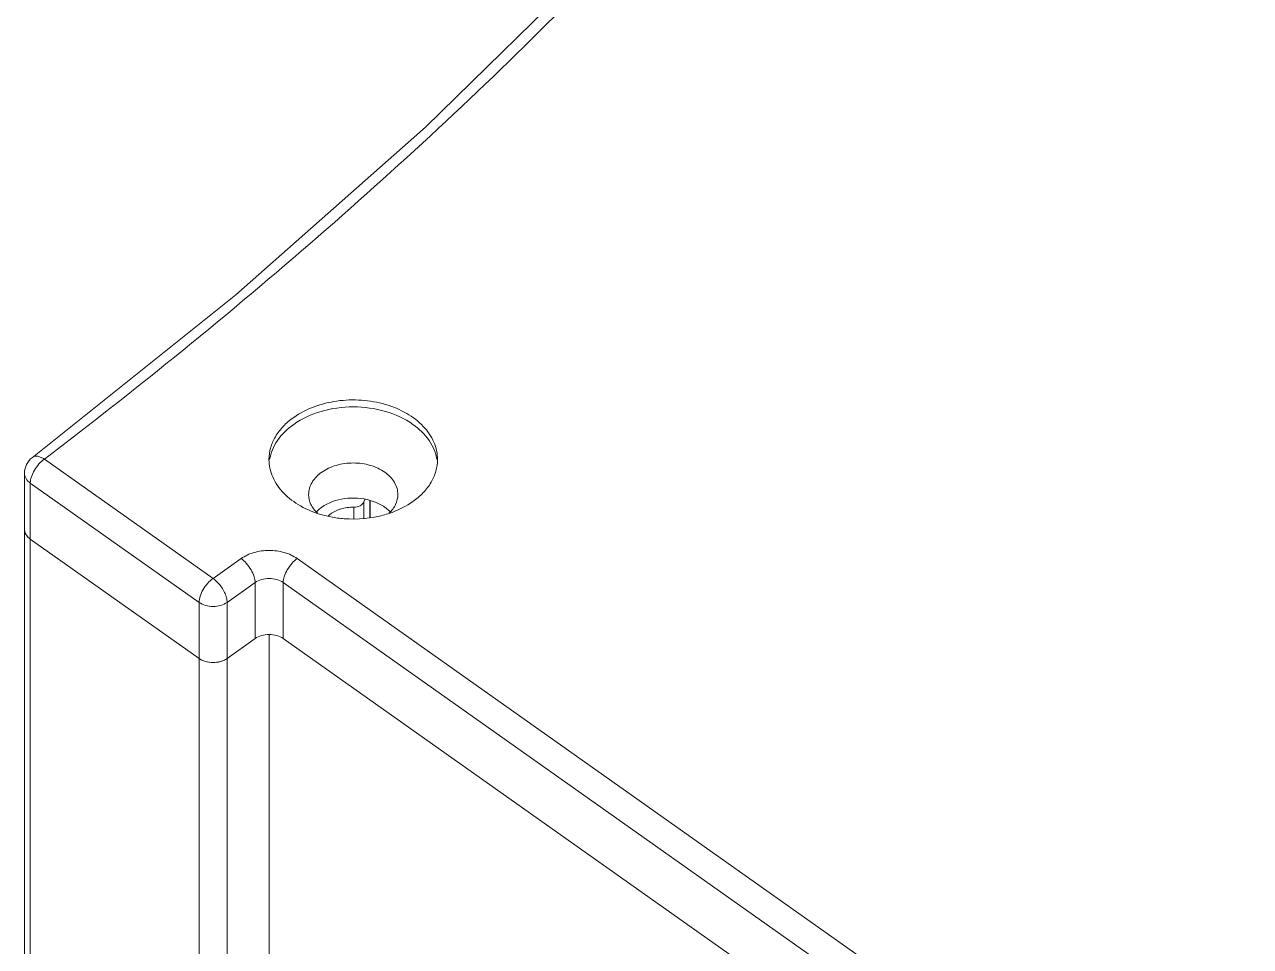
# Model space of a CAD drawing. Header units: millimetres. Extents: x 1177 to 2514, y 93 to 1038.
# Drawn here: x 2181.4 to 2249.4, y 858.4 to 909.5 of the extents above; entities that cross this region are included whole.
import ezdxf

# ---------------------------------------------------------------- set-up
doc = ezdxf.new("R2010")
doc.units = ezdxf.units.MM
doc.header["$LTSCALE"] = 0.1
doc.layers.get('0').update_dxf_attribs({"lineweight": 13})

msp = doc.modelspace()

# ---------------------------------------------------------------- linework, layer by layer
for p, q in [((2181.812, 885.509), (2181.812, 885.509)), ((2182.478, 885.411), (2191.839, 878.791)), ((2181.378, 429.522), (2181.378, 884.633)), ((2181.7, 884.083), (2181.7, 428.972)), ((2191.061, 877.464), (2181.7, 884.083)), ((2200.251, 883.175), (2200.198, 883.034)), ((2200.198, 883.034), (2200.198, 882.14)), ((2200.53, 882.17), (2200.53, 883.11)), ((2200.549, 882.171), (2200.549, 883.106)), ((2199.655, 882.092), (2199.655, 882.746)), ((2181.7, 880.972), (2191.061, 874.352)), ((2191.061, 874.352), (2181.7, 880.972)), ((2191.839, 878.791), (2193.395, 879.891)), ((2196.506, 879.891), (2249.397, 842.491)), ((2194.173, 878.564), (2192.617, 877.464)), ((2194.173, 875.452), (2194.173, 878.564)), ((2195.728, 878.564), (2195.728, 875.452)), ((2248.619, 841.163), (2195.728, 878.564)), ((2191.061, 874.352), (2191.061, 877.464)), ((2192.617, 877.464), (2192.617, 419.241)), ((2194.173, 875.452), (2192.617, 874.352)), ((2194.95, 875.68), (2194.951, 424.002)), ((2195.728, 875.452), (2247.041, 839.168)), ((2247.042, 839.168), (2195.728, 875.452)), ((2191.061, 419.241), (2191.061, 874.352))]:
    msp.add_line(p, q)
msp.add_lwpolyline([(2212.956, 912.988), (2203.625, 903.822), (2193.104, 894.528), (2181.813, 885.509)])
for centre, radius, start, end in [((2182.478, 884.633), 1.1, 127.25774, 180.00001), ((2199.538, 888.184), 6.092, 254.33419, 259.0225), ((2199.206, 881.191), 1.453, 128.57431, 132.89469), ((2182.013, 881.548), 0.64, 201.76932, 210.8857), ((2191.822, 875.564), 1.438, 253.82318, 260.45383)]:
    msp.add_arc(centre, radius, start, end)
for points, knots in [([(2182.478, 885.411), (2187.673, 889.362), (2197.696, 897.494), (2207.145, 906.293), (2211.624, 910.824)], [0, 0, 0, 0, 0.506031, 1, 1, 1, 1]), ([(2204.292, 885.391), (2204.292, 885.554), (2204.257, 885.883), (2204.048, 886.535), (2203.52, 887.298), (2202.576, 888.01), (2201.396, 888.499), (2200.071, 888.728), (2198.307, 888.67), (2197.008, 888.221), (2196.311, 887.729)], [0, 0, 0, 0, 0.049921, 0.100886, 0.208885, 0.328501, 0.459328, 0.597675, 0.738038, 1, 1, 1, 1]), ([(2196.311, 887.729), (2196.102, 887.581), (2195.723, 887.258), (2195.281, 886.683), (2195.005, 886.052), (2194.942, 885.608), (2194.942, 885.391)], [0, 0, 0, 0, 0.273041, 0.528146, 0.768253, 1, 1, 1, 1]), ([(2196.311, 887.34), (2196.768, 887.663), (2197.849, 888.152), (2199.617, 888.389), (2201.385, 888.152), (2202.466, 887.663), (2202.923, 887.34)], [0, 0, 0, 0, 0.240748, 0.500001, 0.759253, 1, 1, 1, 1]), ([(2194.973, 885.381), (2195.003, 885.567), (2195.111, 885.94), (2195.502, 886.653), (2195.964, 887.094), (2196.311, 887.34)], [0, 0, 0, 0, 0.232449, 0.474673, 1, 1, 1, 1]), ([(2202.923, 887.34), (2203.27, 887.094), (2203.731, 886.653), (2204.123, 885.94), (2204.231, 885.567), (2204.261, 885.381)], [0, 0, 0, 0, 0.525326, 0.76755, 1, 1, 1, 1]), ([(2181.7, 884.083), (2181.7, 884.198), (2181.752, 884.448), (2181.92, 884.807), (2182.164, 885.143), (2182.369, 885.334), (2182.478, 885.411)], [0, 0, 0, 0, 0.217662, 0.475352, 0.746337, 1, 1, 1, 1]), ([(2182.478, 885.411), (2182.421, 885.449), (2182.305, 885.514), (2182.124, 885.573), (2181.953, 885.58), (2181.851, 885.538), (2181.812, 885.508)], [0, 0, 0, 0, 0.28962, 0.557979, 0.793457, 1, 1, 1, 1]), ([(2194.942, 885.391), (2194.942, 885.227), (2194.978, 884.893), (2195.192, 884.233), (2195.734, 883.462), (2196.698, 882.747), (2197.476, 882.435), (2197.893, 882.319)], [0, 0, 0, 0, 0.108448, 0.219221, 0.45424, 0.714893, 1, 1, 1, 1]), ([(2201.367, 884.684), (2201.125, 884.855), (2200.553, 885.114), (2199.617, 885.239), (2198.681, 885.114), (2198.109, 884.855), (2197.867, 884.684)], [0, 0, 0, 0, 0.240757, 0.499999, 0.759242, 1, 1, 1, 1]), ([(2202.923, 883.054), (2203.131, 883.201), (2203.511, 883.524), (2203.953, 884.099), (2204.229, 884.73), (2204.292, 885.174), (2204.292, 885.391)], [0, 0, 0, 0, 0.273041, 0.528146, 0.768253, 1, 1, 1, 1]), ([(2181.378, 884.633), (2181.378, 884.53), (2181.445, 884.309), (2181.606, 884.15), (2181.7, 884.083)], [0, 0, 0, 0, 0.471049, 1, 1, 1, 1]), ([(2197.867, 884.684), (2197.654, 884.534), (2197.375, 884.254), (2197.175, 883.797), (2197.142, 883.562), (2197.142, 883.447)], [0, 0, 0, 0, 0.526764, 0.767593, 1, 1, 1, 1]), ([(2202.092, 883.447), (2202.092, 883.562), (2202.059, 883.797), (2201.859, 884.254), (2201.58, 884.534), (2201.367, 884.684)], [0, 0, 0, 0, 0.232407, 0.473237, 1, 1, 1, 1]), ([(2197.142, 883.447), (2197.142, 883.26), (2197.235, 882.866), (2197.478, 882.549), (2197.625, 882.408)], [0, 0, 0, 0, 0.478979, 1, 1, 1, 1]), ([(2197.867, 882.74), (2198.235, 883), (2199.147, 883.317), (2200.1, 883.254), (2200.557, 883.121)], [0, 0, 0, 0, 0.485851, 1, 1, 1, 1]), ([(2200.198, 883.034), (2200.163, 882.944), (2199.989, 882.785), (2199.771, 882.745), (2199.655, 882.746)], [0, 0, 0, 0, 0.453576, 1, 1, 1, 1]), ([(2200.557, 883.121), (2200.631, 883.1), (2200.91, 883.007), (2201.177, 882.872), (2201.356, 882.747)], [0, 0, 0, 0, 0.259893, 1, 1, 1, 1]), ([(2201.342, 882.319), (2201.488, 882.36), (2202.043, 882.538), (2202.571, 882.805), (2202.923, 883.054)], [0, 0, 0, 0, 0.260323, 1, 1, 1, 1]), ([(2201.608, 882.407), (2201.755, 882.548), (2201.999, 882.866), (2202.092, 883.26), (2202.092, 883.447)], [0, 0, 0, 0, 0.52105, 1, 1, 1, 1]), ([(2197.576, 882.492), (2197.598, 882.515), (2197.689, 882.604), (2197.788, 882.684), (2197.867, 882.74)], [0, 0, 0, 0, 0.244602, 1, 1, 1, 1]), ([(2198.915, 882.643), (2198.857, 882.626), (2198.639, 882.549), (2198.433, 882.434), (2198.3, 882.328)], [0, 0, 0, 0, 0.262032, 1, 1, 1, 1]), ([(2198.378, 882.204), (2198.622, 882.156), (2199.608, 882.025), (2200.625, 882.118), (2201.342, 882.319)], [0, 0, 0, 0, 0.250853, 1, 1, 1, 1]), ([(2201.356, 882.747), (2201.383, 882.728), (2201.488, 882.651), (2201.586, 882.565), (2201.654, 882.496)], [0, 0, 0, 0, 0.256247, 1, 1, 1, 1]), ([(2181.378, 881.522), (2181.378, 881.419), (2181.445, 881.198), (2181.605, 881.039), (2181.7, 880.972)], [0, 0, 0, 0, 0.471035, 1, 1, 1, 1]), ([(2181.7, 880.972), (2181.675, 880.989), (2181.585, 881.059), (2181.507, 881.147), (2181.464, 881.219)], [0, 0, 0, 0, 0.262504, 1, 1, 1, 1]), ([(2196.506, 879.891), (2196.292, 880.045), (2195.782, 880.272), (2194.951, 880.387), (2194.119, 880.272), (2193.609, 880.045), (2193.395, 879.891)], [0, 0, 0, 0, 0.240735, 0.499993, 0.75925, 1, 1, 1, 1]), ([(2194.173, 878.564), (2194.173, 878.673), (2194.123, 878.924), (2193.954, 879.288), (2193.705, 879.628), (2193.5, 879.817), (2193.395, 879.891)], [0, 0, 0, 0, 0.208078, 0.47536, 0.757001, 1, 1, 1, 1]), ([(2196.506, 879.891), (2196.402, 879.817), (2196.196, 879.628), (2195.948, 879.288), (2195.779, 878.924), (2195.728, 878.673), (2195.728, 878.564)], [0, 0, 0, 0, 0.242999, 0.524641, 0.791922, 1, 1, 1, 1]), ([(2191.061, 877.464), (2191.061, 877.578), (2191.114, 877.829), (2191.281, 878.187), (2191.525, 878.524), (2191.73, 878.714), (2191.839, 878.791)], [0, 0, 0, 0, 0.217659, 0.47535, 0.746337, 1, 1, 1, 1]), ([(2192.558, 877.803), (2192.495, 878), (2192.295, 878.369), (2192.007, 878.673), (2191.839, 878.791)], [0, 0, 0, 0, 0.50294, 1, 1, 1, 1]), ([(2195.728, 878.564), (2195.622, 878.64), (2195.366, 878.754), (2194.951, 878.811), (2194.535, 878.754), (2194.28, 878.64), (2194.173, 878.564)], [0, 0, 0, 0, 0.240735, 0.499993, 0.75925, 1, 1, 1, 1]), ([(2192.617, 877.464), (2192.51, 877.388), (2192.256, 877.273), (2191.84, 877.217), (2191.424, 877.272), (2191.169, 877.387), (2191.061, 877.464)], [0, 0, 0, 0, 0.240544, 0.49963, 0.7589, 1, 1, 1, 1]), ([(2192.558, 877.803), (2192.567, 877.773), (2192.599, 877.663), (2192.617, 877.547), (2192.617, 877.464)], [0, 0, 0, 0, 0.271151, 1, 1, 1, 1]), ([(2194.173, 875.452), (2194.28, 875.528), (2194.535, 875.643), (2194.951, 875.699), (2195.367, 875.643), (2195.621, 875.528), (2195.728, 875.452)], [0, 0, 0, 0, 0.240754, 0.500001, 0.759248, 1, 1, 1, 1]), ([(2191.061, 874.352), (2191.169, 874.276), (2191.423, 874.161), (2191.839, 874.105), (2192.255, 874.161), (2192.51, 874.276), (2192.617, 874.352)], [0, 0, 0, 0, 0.240738, 0.499978, 0.759232, 1, 1, 1, 1]), ([(2191.421, 874.183), (2191.388, 874.192), (2191.262, 874.234), (2191.141, 874.295), (2191.061, 874.352)], [0, 0, 0, 0, 0.260551, 1, 1, 1, 1]), ([(2192.617, 874.352), (2192.591, 874.334), (2192.479, 874.262), (2192.355, 874.211), (2192.258, 874.183)], [0, 0, 0, 0, 0.23913, 1, 1, 1, 1])]:
    msp.add_open_spline(points, degree=3, knots=knots)
for points in [[(2199.655, 882.746), (2199.406, 882.75), (2199.153, 882.716), (2198.915, 882.643)], [(2181.419, 881.311), (2181.392, 881.377), (2181.378, 881.45), (2181.378, 881.522)], [(2192.258, 874.183), (2192.18, 874.16), (2192.101, 874.144), (2192.021, 874.135)]]:
    msp.add_open_spline(points, degree=3)

doc.saveas('drawing.dxf')
